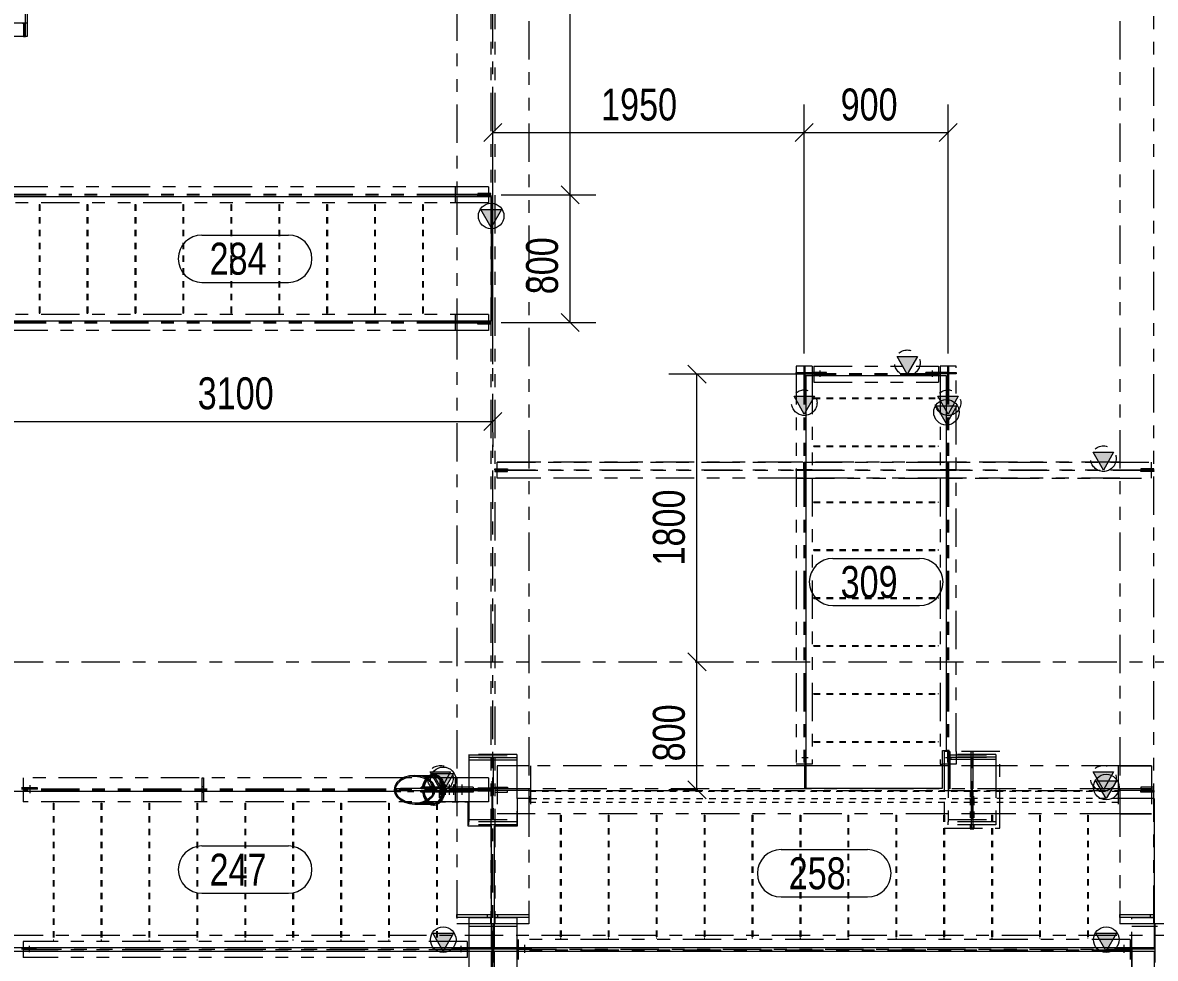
# Model space of a CAD drawing. Header units: millimetres. Extents: x 6786 to 7380, y -302 to 118.
# Drawn here: x 7054.7 to 7143.4, y -179.2 to -106 of the extents above; entities that cross this region are included whole.
import ezdxf

# ---------------------------------------------------------------- set-up
doc = ezdxf.new("R2010")
doc.units = ezdxf.units.MM
for name, pattern in [('XKITLINE00', [0]), ('XKITLINE02', [4, 2, -2]), ('XKITLINE03', [6, 3, -1, 1, -1]), ('XKITLINE04', [3, 0.5, -0.5, 0.5, -0.5, 0.5, -0.5]), ('XKITLINE05', [8, 3, -1, 1, -1, 1, -1])]:
    doc.linetypes.add(name, pattern=pattern)
for name, color, linetype, lineweight in [('Bolt', 7, 'Continuous', 0), ('Part', 2, 'Continuous', 0), ('PartMark', 3, 'Continuous', 0), ('S-GRID', 1, 'Continuous', 0), ('Z-DIMENSIONS', 1, 'Continuous', 0)]:
    doc.layers.add(name, color=color, linetype=linetype, lineweight=lineweight)
doc.styles.add('Arial', font='arial.ttf')

msp = doc.modelspace()

# ---------------------------------------------------------------- hatches: boundary and pattern name
at = {"layer": 'Part'}
for color, points in [(7, [(7090.584, -120.655), (7092.184, -120.655), (7091.384, -122.055)]), (6, [(7123.146, -132.13), (7124.746, -132.13), (7123.946, -133.53)]), (6, [(7115.084, -135.255), (7116.684, -135.255), (7115.884, -136.655)]), (6, [(7126.334, -135.255), (7127.934, -135.255), (7127.134, -136.655)]), (7, [(7126.209, -136.005), (7127.809, -136.005), (7127.009, -137.405)]), (6, [(7138.49, -139.63), (7140.09, -139.63), (7139.29, -141.03)]), (6, [(7086.615, -164.63), (7088.215, -164.63), (7087.415, -166.03)]), (7, [(7086.834, -164.755), (7088.434, -164.755), (7087.634, -166.155)]), (6, [(7138.49, -164.63), (7140.09, -164.63), (7139.29, -166.03)]), (7, [(7138.709, -165.324), (7140.309, -165.324), (7139.509, -166.724)]), (7, [(7086.834, -177.255), (7088.434, -177.255), (7087.634, -178.655)]), (7, [(7138.709, -177.255), (7140.309, -177.255), (7139.509, -178.655)])]:
    msp.add_hatch(color=color, dxfattribs=at).paths.add_polyline_path(points, flags=17)

# ---------------------------------------------------------------- linework, layer by layer
at = {"layer": 'Bolt', "color": 6, "linetype": 'XKITLINE02', "lineweight": 0}
for p, q in [((7117.134, -133.73), (7117.134, -133.23)), ((7117.134, -133.73), (7117.134, -133.23)), ((7125.884, -133.23), (7125.884, -133.73)), ((7125.884, -133.23), (7125.884, -133.73)), ((7116.184, -163.53), (7115.684, -163.53)), ((7116.184, -163.53), (7115.684, -163.53)), ((7127.434, -163.53), (7126.934, -163.53)), ((7127.434, -163.53), (7126.934, -163.53)), ((7055.321, -166.292), (7055.321, -165.667)), ((7055.321, -166.292), (7055.321, -165.667)), ((7055.321, -166.292), (7055.321, -165.667)), ((7055.259, -178.73), (7055.259, -178.23)), ((7055.259, -178.73), (7055.259, -178.23)), ((7089.009, -178.23), (7089.009, -178.73)), ((7089.009, -178.23), (7089.009, -178.73)), ((7094.009, -178.792), (7094.009, -178.167)), ((7094.009, -178.792), (7094.009, -178.167)), ((7140.884, -178.167), (7140.884, -178.792)), ((7140.884, -178.167), (7140.884, -178.792))]:
    msp.add_line(p, q, dxfattribs=at)
at = {"layer": 'Bolt', "color": 7, "linetype": 'XKITLINE02', "lineweight": 0}
for p, q in [((7086.792, -165.624), (7086.792, -166.436)), ((7087.45, -165.624), (7087.45, -166.436))]:
    msp.add_line(p, q, dxfattribs=at)
at = {"layer": 'Bolt', "color": 7, "linetype": 'XKITLINE00', "lineweight": 0}
for p, q in [((7087.773, -165.624), (7087.773, -166.436)), ((7088.107, -165.624), (7088.107, -166.436)), ((7088.43, -165.624), (7088.43, -166.436)), ((7089.087, -165.624), (7089.087, -166.436))]:
    msp.add_line(p, q, dxfattribs=at)
at = {"layer": 'Part', "color": 6, "linetype": 'XKITLINE05', "lineweight": 0}
for p, q in [((7091.352, 24.47), (7091.352, -176.53)), ((7091.665, 24.47), (7091.665, -176.53)), ((7143.227, -176.53), (7143.227, 24.47)), ((7094.321, 14.095), (7094.321, -166.724)), ((7140.571, 14.095), (7140.571, -166.724)), ((7088.696, -32.442), (7088.696, -119.617)), ((7054.946, -107.124), (7054.946, -104.936)), ((7055.071, -104.936), (7055.071, -107.124)), ((7055.071, -106.074), (7002.946, -106.074)), ((7050.709, -106.074), (7054.809, -106.074)), ((7054.802, -106.074), (7054.802, -107.124)), ((7054.952, -106.074), (7054.802, -106.074)), ((7054.952, -106.324), (7054.802, -106.324)), ((7054.809, -106.074), (7054.809, -107.124)), ((7054.952, -107.124), (7054.952, -106.074)), ((7055.071, -107.124), (7052.634, -107.124)), ((7054.802, -107.124), (7054.952, -107.124)), ((7054.809, -107.124), (7054.946, -107.124)), ((7088.565, -119.458), (7051.384, -119.458)), ((7088.565, -119.527), (7051.384, -119.527)), ((7088.696, -118.867), (7052.634, -118.867)), ((7088.565, -118.867), (7088.565, -119.617)), ((7088.696, -119.458), (7088.565, -119.458)), ((7088.696, -119.527), (7088.565, -119.527)), ((7088.565, -119.617), (7088.565, -120.117)), ((7091.165, -118.867), (7088.696, -118.867)), ((7091.165, -119.458), (7088.696, -119.458)), ((7091.165, -119.527), (7088.696, -119.527)), ((7088.696, -119.617), (7088.696, -129.367)), ((7091.352, -119.383), (7090.352, -119.383)), ((7090.352, -119.383), (7090.352, -119.458)), ((7090.352, -119.458), (7091.352, -119.458)), ((7090.352, -119.602), (7090.352, -119.527)), ((7090.352, -119.527), (7091.352, -119.527)), ((7091.352, -119.602), (7090.352, -119.602)), ((7091.165, -118.867), (7091.165, -120.117)), ((7091.352, -119.458), (7091.352, -119.383)), ((7091.352, -119.527), (7091.352, -119.602)), ((7091.165, -120.117), (7052.884, -120.117)), ((7091.165, -128.867), (7052.884, -128.867)), ((7088.565, -128.867), (7088.565, -129.367)), ((7088.565, -129.367), (7088.565, -130.117)), ((7088.696, -129.367), (7088.696, -165.092)), ((7091.352, -129.383), (7090.352, -129.383)), ((7090.352, -129.383), (7090.352, -129.458)), ((7091.165, -128.867), (7091.165, -130.117)), ((7091.352, -129.458), (7091.352, -129.383)), ((7088.565, -129.458), (7051.384, -129.458)), ((7088.565, -129.527), (7051.384, -129.527)), ((7088.696, -130.117), (7052.634, -130.117)), ((7088.696, -129.458), (7088.565, -129.458)), ((7088.696, -129.527), (7088.565, -129.527)), ((7091.165, -129.458), (7088.696, -129.458)), ((7091.165, -129.527), (7088.696, -129.527)), ((7091.165, -130.117), (7088.696, -130.117)), ((7090.352, -129.458), (7091.352, -129.458)), ((7090.352, -129.602), (7090.352, -129.527)), ((7090.352, -129.527), (7091.352, -129.527)), ((7091.352, -129.602), (7090.352, -129.602)), ((7091.352, -129.527), (7091.352, -129.602)), ((7116.509, -132.905), (7115.259, -132.905)), ((7115.259, -132.905), (7115.259, -164.03)), ((7115.849, -132.905), (7115.849, -164.03)), ((7115.918, -132.905), (7115.918, -164.03)), ((7116.509, -132.905), (7116.509, -133.655)), ((7116.634, -132.905), (7116.634, -133.655)), ((7116.634, -132.905), (7126.384, -132.905)), ((7123.946, -133.53), (7123.146, -132.13)), ((7123.146, -132.13), (7124.746, -132.13)), ((7124.746, -132.13), (7123.946, -133.53)), ((7126.384, -132.905), (7126.384, -133.655)), ((7127.759, -132.905), (7126.509, -132.905)), ((7126.509, -132.905), (7126.509, -133.655)), ((7127.099, -132.905), (7127.099, -164.03)), ((7127.168, -132.905), (7127.168, -164.03)), ((7127.759, -163.03), (7127.759, -132.905)), ((7115.259, -133.395), (7115.849, -133.395)), ((7115.259, -133.495), (7115.259, -133.395)), ((7115.849, -133.495), (7115.259, -133.495)), ((7115.662, -133.395), (7115.662, -133.495)), ((7115.849, -133.395), (7115.849, -133.495)), ((7115.918, -133.395), (7115.918, -133.495)), ((7115.918, -133.395), (7116.509, -133.395)), ((7116.552, -133.495), (7115.918, -133.495)), ((7116.106, -133.395), (7116.106, -133.495)), ((7116.512, -133.395), (7116.509, -133.395)), ((7116.509, -133.395), (7116.509, -133.495)), ((7116.509, -133.495), (7116.509, -133.395)), ((7116.509, -133.395), (7116.509, -133.495)), ((7116.509, -133.495), (7116.509, -133.395)), ((7116.571, -133.495), (7116.509, -133.495)), ((7116.509, -133.655), (7116.509, -164.03)), ((7116.634, -133.395), (7116.512, -133.395)), ((7116.571, -133.495), (7116.571, -133.395)), ((7116.571, -133.495), (7116.571, -133.395)), ((7116.634, -133.495), (7116.571, -133.495)), ((7117.634, -133.395), (7116.634, -133.395)), ((7126.384, -133.495), (7116.634, -133.495)), ((7117.634, -133.495), (7116.634, -133.495)), ((7126.384, -133.564), (7116.634, -133.564)), ((7116.634, -133.655), (7116.634, -134.155)), ((7117.634, -133.495), (7117.634, -133.395)), ((7117.634, -133.495), (7117.634, -133.395)), ((7126.384, -133.395), (7125.384, -133.395)), ((7125.384, -133.395), (7125.384, -133.495)), ((7125.384, -133.495), (7125.384, -133.395)), ((7126.384, -133.495), (7125.384, -133.495)), ((7126.509, -133.395), (7126.384, -133.395)), ((7126.466, -133.495), (7126.384, -133.495)), ((7126.384, -133.655), (7126.384, -134.155)), ((7126.446, -133.395), (7126.446, -133.495)), ((7126.446, -133.495), (7126.446, -133.395)), ((7126.466, -133.495), (7126.497, -133.495)), ((7126.506, -133.495), (7126.497, -133.495)), ((7126.497, -133.495), (7126.506, -133.495)), ((7126.509, -133.495), (7126.506, -133.495)), ((7127.099, -133.395), (7126.509, -133.395)), ((7126.509, -133.495), (7126.509, -133.395)), ((7126.509, -133.395), (7126.509, -133.495)), ((7126.509, -133.395), (7126.509, -133.495)), ((7126.509, -133.495), (7126.509, -133.395)), ((7127.099, -133.495), (7126.509, -133.495)), ((7126.509, -133.655), (7126.509, -164.03)), ((7126.912, -133.395), (7126.912, -133.495)), ((7127.099, -133.395), (7127.099, -133.495)), ((7127.168, -133.495), (7127.168, -133.395)), ((7127.168, -133.395), (7127.759, -133.395)), ((7127.759, -133.495), (7127.168, -133.495)), ((7127.356, -133.395), (7127.356, -133.495)), ((7127.759, -133.395), (7127.759, -133.495)), ((7116.634, -134.155), (7126.384, -134.155)), ((7115.884, -136.655), (7115.084, -135.255)), ((7115.084, -135.255), (7116.684, -135.255)), ((7116.684, -135.255), (7115.884, -136.655)), ((7127.134, -136.655), (7126.334, -135.255)), ((7126.334, -135.255), (7127.934, -135.255)), ((7127.934, -135.255), (7127.134, -136.655)), ((7139.29, -141.03), (7138.49, -139.63)), ((7138.49, -139.63), (7140.09, -139.63)), ((7140.09, -139.63), (7139.29, -141.03)), ((7091.852, -141.655), (7091.852, -140.405)), ((7091.852, -140.405), (7143.04, -140.405)), ((7094.321, -140.405), (7091.852, -140.405)), ((7115.259, -140.405), (7094.321, -140.405)), ((7127.759, -140.405), (7115.259, -140.405)), ((7115.846, -140.995), (7115.846, -140.405)), ((7115.846, -140.405), (7115.921, -140.405)), ((7115.921, -140.808), (7115.846, -140.808)), ((7115.921, -140.405), (7115.921, -140.995)), ((7127.096, -140.995), (7127.096, -140.405)), ((7127.096, -140.405), (7127.171, -140.405)), ((7127.171, -140.808), (7127.096, -140.808)), ((7127.171, -140.405), (7127.171, -140.995)), ((7140.571, -140.405), (7127.759, -140.405)), ((7143.04, -141.655), (7143.04, -140.405)), ((7091.665, -140.995), (7091.665, -140.92)), ((7091.665, -140.92), (7092.665, -140.92)), ((7092.665, -140.995), (7091.665, -140.995)), ((7091.665, -141.064), (7091.665, -141.139)), ((7092.665, -141.064), (7091.665, -141.064)), ((7091.665, -141.139), (7092.665, -141.139)), ((7091.852, -140.995), (7143.04, -140.995)), ((7143.04, -141.064), (7091.852, -141.064)), ((7094.321, -141.655), (7091.852, -141.655)), ((7092.665, -140.92), (7092.665, -140.995)), ((7092.665, -141.139), (7092.665, -141.064)), ((7115.259, -141.655), (7094.321, -141.655)), ((7115.259, -141.067), (7115.259, -140.992)), ((7115.259, -140.992), (7115.849, -140.992)), ((7115.849, -141.067), (7115.259, -141.067)), ((7115.259, -141.655), (7143.04, -141.655)), ((7127.759, -141.655), (7115.259, -141.655)), ((7115.662, -140.992), (7115.662, -141.067)), ((7115.921, -140.995), (7115.846, -140.995)), ((7115.846, -141.064), (7115.846, -141.655)), ((7115.846, -141.064), (7115.921, -141.064)), ((7115.921, -141.252), (7115.846, -141.252)), ((7115.921, -141.655), (7115.846, -141.655)), ((7115.849, -140.992), (7115.849, -141.067)), ((7115.918, -141.067), (7115.918, -140.992)), ((7115.918, -140.992), (7116.509, -140.992)), ((7116.509, -141.067), (7115.918, -141.067)), ((7115.921, -141.064), (7115.921, -141.655)), ((7116.106, -140.992), (7116.106, -141.067)), ((7116.509, -140.992), (7116.509, -141.067)), ((7126.509, -141.067), (7126.509, -140.992)), ((7126.509, -140.992), (7127.099, -140.992)), ((7127.099, -141.067), (7126.509, -141.067)), ((7126.912, -140.992), (7126.912, -141.067)), ((7127.171, -140.995), (7127.096, -140.995)), ((7127.096, -141.064), (7127.096, -141.655)), ((7127.096, -141.064), (7127.171, -141.064)), ((7127.171, -141.252), (7127.096, -141.252)), ((7127.171, -141.655), (7127.096, -141.655)), ((7127.099, -140.992), (7127.099, -141.067)), ((7127.168, -141.067), (7127.168, -140.992)), ((7127.168, -140.992), (7127.759, -140.992)), ((7127.759, -141.067), (7127.168, -141.067)), ((7127.171, -141.064), (7127.171, -141.655)), ((7127.356, -140.992), (7127.356, -141.067)), ((7127.759, -140.992), (7127.759, -141.067)), ((7140.571, -141.655), (7127.759, -141.655)), ((7143.227, -140.92), (7142.227, -140.92)), ((7142.227, -140.92), (7142.227, -140.995)), ((7142.227, -140.995), (7143.227, -140.995)), ((7142.227, -141.139), (7142.227, -141.064)), ((7142.227, -141.064), (7143.227, -141.064)), ((7143.227, -141.139), (7142.227, -141.139)), ((7143.227, -140.995), (7143.227, -140.92)), ((7143.227, -141.064), (7143.227, -141.139)), ((7116.018, -163.03), (7115.918, -163.03)), ((7115.918, -163.03), (7115.918, -164.03)), ((7115.918, -163.03), (7116.018, -163.03)), ((7116.018, -163.03), (7116.018, -165.961)), ((7126.821, -163.03), (7126.821, -169.03)), ((7131.196, -163.03), (7126.821, -163.03)), ((7127.168, -163.03), (7127.168, -165.961)), ((7127.268, -163.03), (7127.168, -163.03)), ((7127.168, -163.03), (7127.268, -163.03)), ((7127.268, -163.03), (7127.268, -165.961)), ((7127.759, -163.03), (7127.759, -164.03)), ((7128.934, -165.961), (7128.934, -163.03)), ((7128.934, -163.03), (7129.084, -163.03)), ((7129.084, -163.03), (7129.084, -165.961)), ((7131.196, -169.03), (7131.196, -163.03)), ((7089.634, -163.28), (7089.634, -163.294)), ((7093.384, -163.28), (7089.634, -163.28)), ((7089.634, -163.294), (7093.384, -163.294)), ((7089.634, -163.294), (7089.634, -163.705)), ((7089.634, -163.294), (7089.634, -163.705)), ((7089.634, -163.469), (7093.384, -163.469)), ((7093.384, -163.53), (7089.634, -163.53)), ((7091.471, -163.705), (7089.634, -163.705)), ((7089.634, -163.705), (7089.634, -165.83)), ((7091.471, -168.355), (7091.471, -163.469)), ((7091.471, -163.469), (7091.546, -163.469)), ((7091.546, -163.705), (7091.471, -163.705)), ((7091.471, -163.705), (7091.546, -163.705)), ((7091.546, -163.469), (7091.546, -168.355)), ((7093.384, -163.705), (7091.546, -163.705)), ((7093.384, -163.28), (7093.384, -163.294)), ((7093.384, -163.294), (7093.384, -163.469)), ((7093.384, -163.294), (7093.384, -163.705)), ((7093.384, -163.469), (7093.384, -163.705)), ((7093.384, -163.705), (7093.384, -168.355)), ((7127.134, -163.28), (7127.134, -163.304)), ((7130.884, -163.28), (7127.134, -163.28)), ((7127.134, -163.304), (7130.884, -163.304)), ((7127.134, -163.304), (7127.134, -163.655)), ((7127.134, -163.304), (7127.134, -163.655)), ((7127.134, -163.479), (7130.884, -163.479)), ((7130.884, -163.481), (7127.134, -163.481)), ((7128.971, -163.655), (7127.134, -163.655)), ((7127.134, -163.655), (7127.134, -168.355)), ((7128.971, -168.355), (7128.971, -163.479)), ((7128.971, -163.479), (7129.046, -163.479)), ((7129.046, -163.655), (7128.971, -163.655)), ((7128.971, -163.656), (7129.046, -163.656)), ((7129.046, -168.355), (7129.046, -163.479)), ((7130.884, -163.655), (7129.046, -163.655)), ((7130.884, -163.28), (7130.884, -163.304)), ((7130.884, -163.304), (7130.884, -163.479)), ((7130.884, -163.304), (7130.884, -163.655)), ((7130.884, -163.479), (7130.884, -163.655)), ((7130.884, -163.655), (7130.884, -168.355)), ((7087.415, -166.03), (7086.615, -164.63)), ((7086.615, -164.63), (7088.215, -164.63)), ((7086.861, -164.83), (7086.674, -164.86)), ((7086.728, -164.86), (7086.915, -164.83)), ((7086.861, -164.83), (7086.915, -164.83)), ((7087.049, -164.86), (7086.861, -164.83)), ((7086.915, -164.83), (7087.102, -164.86)), ((7088.215, -164.63), (7087.415, -166.03)), ((7091.852, -164.155), (7091.852, -167.905)), ((7094.321, -164.155), (7091.852, -164.155)), ((7116.009, -164.155), (7094.321, -164.155)), ((7094.452, -164.155), (7094.452, -167.905)), ((7116.009, -164.03), (7115.259, -164.03)), ((7116.509, -164.03), (7115.918, -164.03)), ((7115.918, -164.03), (7115.918, -164.152)), ((7115.918, -164.092), (7116.009, -164.092)), ((7116.018, -164.092), (7115.918, -164.092)), ((7115.918, -164.152), (7115.918, -164.155)), ((7115.918, -164.155), (7115.918, -164.152)), ((7115.918, -164.155), (7116.018, -164.155)), ((7116.018, -164.155), (7115.918, -164.155)), ((7116.018, -164.155), (7115.918, -164.155)), ((7115.918, -165.961), (7115.918, -164.155)), ((7126.696, -164.155), (7116.009, -164.155)), ((7126.509, -164.03), (7126.696, -164.03)), ((7126.821, -164.03), (7126.696, -164.03)), ((7126.821, -164.155), (7126.696, -164.155)), ((7127.759, -164.03), (7126.821, -164.03)), ((7131.196, -164.155), (7126.821, -164.155)), ((7127.168, -164.092), (7127.268, -164.092)), ((7127.168, -164.092), (7127.268, -164.092)), ((7127.268, -164.155), (7127.168, -164.155)), ((7127.168, -164.155), (7127.268, -164.155)), ((7127.268, -164.155), (7127.168, -164.155)), ((7129.084, -164.155), (7128.934, -164.155)), ((7140.571, -164.155), (7131.196, -164.155)), ((7139.29, -166.03), (7138.49, -164.63)), ((7138.49, -164.63), (7140.09, -164.63)), ((7140.09, -164.63), (7139.29, -166.03)), ((7140.44, -164.155), (7140.44, -167.905)), ((7143.04, -164.155), (7140.44, -164.155)), ((7140.571, -164.155), (7143.04, -164.155)), ((7143.04, -164.155), (7143.04, -167.905)), ((7054.759, -165.092), (7054.759, -166.155)), ((7084.536, -165.092), (7054.759, -165.092)), ((7068.771, -165.989), (7068.771, -165.092)), ((7068.771, -165.092), (7068.871, -165.092)), ((7068.871, -165.092), (7068.871, -165.989)), ((7084.017, -165.467), (7083.857, -165.739)), ((7083.96, -165.758), (7084.11, -165.505)), ((7084.272, -165.234), (7084.017, -165.467)), ((7084.11, -165.505), (7084.348, -165.287)), ((7084.604, -165.056), (7084.272, -165.234)), ((7084.348, -165.287), (7084.658, -165.121)), ((7091.165, -165.092), (7084.536, -165.092)), ((7084.991, -164.943), (7084.604, -165.056)), ((7084.658, -165.121), (7085.019, -165.016)), ((7085.407, -164.905), (7084.991, -164.943)), ((7085.019, -165.016), (7085.407, -164.98)), ((7085.407, -164.905), (7086.861, -164.905)), ((7085.822, -164.943), (7085.407, -164.905)), ((7085.407, -164.98), (7085.794, -165.016)), ((7086.861, -164.98), (7085.407, -164.98)), ((7085.794, -165.016), (7086.155, -165.121)), ((7086.209, -165.056), (7085.822, -164.943)), ((7086.042, -165.758), (7086.103, -165.509)), ((7086.095, -165.763), (7086.157, -165.509)), ((7086.099, -165.739), (7086.178, -165.467)), ((7086.204, -165.282), (7086.103, -165.509)), ((7086.224, -165.505), (7086.15, -165.758)), ((7086.155, -165.121), (7086.466, -165.287)), ((7086.157, -165.509), (7086.257, -165.282)), ((7086.178, -165.467), (7086.304, -165.234)), ((7086.337, -165.092), (7086.204, -165.282)), ((7086.541, -165.234), (7086.209, -165.056)), ((7086.341, -165.287), (7086.224, -165.505)), ((7086.257, -165.282), (7086.39, -165.092)), ((7086.304, -165.234), (7086.467, -165.056)), ((7086.496, -164.949), (7086.337, -165.092)), ((7086.382, -165.242), (7086.341, -165.287)), ((7086.493, -165.121), (7086.382, -165.242)), ((7086.39, -165.092), (7086.55, -164.949)), ((7086.466, -165.287), (7086.704, -165.505)), ((7086.467, -165.056), (7086.657, -164.943)), ((7086.671, -165.016), (7086.493, -165.121)), ((7086.496, -164.949), (7086.507, -164.943)), ((7086.584, -164.905), (7086.507, -164.943)), ((7086.796, -165.467), (7086.541, -165.234)), ((7086.55, -164.949), (7086.728, -164.86)), ((7086.674, -164.86), (7086.584, -164.905)), ((7086.657, -164.943), (7086.861, -164.905)), ((7086.861, -164.98), (7086.671, -165.016)), ((7086.704, -165.505), (7086.853, -165.758)), ((7086.957, -165.739), (7086.796, -165.467)), ((7086.861, -164.905), (7087.066, -164.943)), ((7087.052, -165.016), (7086.861, -164.98)), ((7087.226, -164.949), (7087.049, -164.86)), ((7087.229, -165.121), (7087.052, -165.016)), ((7087.066, -164.943), (7087.256, -165.056)), ((7087.102, -164.86), (7087.28, -164.949)), ((7087.386, -165.092), (7087.226, -164.949)), ((7087.382, -165.287), (7087.229, -165.121)), ((7087.256, -165.056), (7087.419, -165.234)), ((7087.28, -164.949), (7087.439, -165.092)), ((7087.499, -165.505), (7087.382, -165.287)), ((7087.384, -166.967), (7087.384, -165.092)), ((7087.384, -165.092), (7087.386, -165.092)), ((7087.44, -165.092), (7087.384, -165.092)), ((7087.519, -165.282), (7087.386, -165.092)), ((7087.419, -165.234), (7087.544, -165.467)), ((7087.439, -165.092), (7087.573, -165.282)), ((7089.634, -165.092), (7087.44, -165.092)), ((7087.572, -165.758), (7087.499, -165.505)), ((7087.619, -165.509), (7087.519, -165.282)), ((7087.544, -165.467), (7087.623, -165.739)), ((7087.573, -165.282), (7087.673, -165.509)), ((7087.682, -165.763), (7087.619, -165.509)), ((7087.673, -165.509), (7087.735, -165.763)), ((7088.565, -165.092), (7088.565, -166.967)), ((7088.696, -165.092), (7088.696, -176.53)), ((7089.634, -165.092), (7089.634, -165.83)), ((7091.165, -165.092), (7091.165, -166.967)), ((7129.084, -165.711), (7128.934, -165.711)), ((7054.759, -165.989), (7054.634, -165.989)), ((7054.759, -165.889), (7054.637, -165.889)), ((7055.884, -165.889), (7054.759, -165.889)), ((7091.165, -165.989), (7054.759, -165.989)), ((7055.884, -165.989), (7054.759, -165.989)), ((7091.165, -166.07), (7054.759, -166.07)), ((7054.759, -166.155), (7054.759, -166.967)), ((7055.884, -165.989), (7055.884, -165.889)), ((7055.884, -165.989), (7055.884, -165.889)), ((7068.871, -165.802), (7068.771, -165.802)), ((7068.871, -165.989), (7068.771, -165.989)), ((7068.771, -166.967), (7068.771, -166.07)), ((7068.771, -166.07), (7068.871, -166.07)), ((7068.871, -166.258), (7068.771, -166.258)), ((7068.871, -166.07), (7068.871, -166.967)), ((7083.857, -165.739), (7083.802, -166.03)), ((7083.802, -166.03), (7083.857, -166.321)), ((7083.857, -166.321), (7084.017, -166.592)), ((7083.909, -166.03), (7083.96, -165.758)), ((7083.96, -166.302), (7083.909, -166.03)), ((7084.11, -166.555), (7083.96, -166.302)), ((7083.983, -165.955), (7083.983, -166.105)), ((7084.332, -165.955), (7083.983, -165.955)), ((7084.332, -166.105), (7083.983, -166.105)), ((7084.017, -166.592), (7084.272, -166.825)), ((7084.348, -166.772), (7084.11, -166.555)), ((7084.272, -166.03), (7084.28, -165.942)), ((7084.28, -166.117), (7084.272, -166.03)), ((7084.333, -165.942), (7084.28, -165.942)), ((7084.333, -166.117), (7084.28, -166.117)), ((7084.333, -165.942), (7084.325, -166.03)), ((7084.325, -166.03), (7084.333, -166.117)), ((7088.991, -165.955), (7084.332, -165.955)), ((7087.635, -166.105), (7084.332, -166.105)), ((7086.133, -165.942), (7084.333, -165.942)), ((7086.133, -166.117), (7084.333, -166.117)), ((7084.762, -166.105), (7084.762, -165.955)), ((7087.74, -165.83), (7085.908, -165.83)), ((7085.908, -165.942), (7085.908, -165.83)), ((7085.908, -165.955), (7085.908, -165.942)), ((7088.099, -165.955), (7085.908, -165.955)), ((7085.908, -166.105), (7085.908, -166.117)), ((7088.099, -166.105), (7085.908, -166.105)), ((7085.908, -166.117), (7085.908, -166.23)), ((7087.74, -166.23), (7085.908, -166.23)), ((7086.027, -165.942), (7086.041, -165.763)), ((7086.133, -165.942), (7086.027, -165.942)), ((7086.027, -166.117), (7086.041, -166.297)), ((7086.133, -166.117), (7086.027, -166.117)), ((7086.041, -165.763), (7086.042, -165.758)), ((7086.041, -166.297), (7086.103, -166.55)), ((7086.08, -165.942), (7086.095, -165.763)), ((7086.095, -166.297), (7086.08, -166.117)), ((7086.081, -165.942), (7086.099, -165.739)), ((7086.099, -166.321), (7086.081, -166.117)), ((7086.157, -166.55), (7086.095, -166.297)), ((7086.178, -166.592), (7086.099, -166.321)), ((7086.103, -166.55), (7086.204, -166.778)), ((7086.15, -165.758), (7086.133, -165.942)), ((7086.888, -165.942), (7086.133, -165.942)), ((7086.133, -166.117), (7086.15, -166.302)), ((7086.888, -166.117), (7086.133, -166.117)), ((7086.15, -166.302), (7086.224, -166.555)), ((7086.257, -166.778), (7086.157, -166.55)), ((7086.304, -166.825), (7086.178, -166.592)), ((7086.224, -166.555), (7086.341, -166.772)), ((7086.704, -166.555), (7086.466, -166.772)), ((7086.541, -166.825), (7086.796, -166.592)), ((7086.853, -166.302), (7086.704, -166.555)), ((7089.08, -165.955), (7086.714, -165.955)), ((7086.714, -166.105), (7086.714, -165.955)), ((7086.714, -166.105), (7089.08, -166.105)), ((7086.796, -166.592), (7086.957, -166.321)), ((7086.8, -166.105), (7086.8, -165.955)), ((7086.853, -165.758), (7086.888, -165.942)), ((7086.888, -166.117), (7086.853, -166.302)), ((7087.642, -165.942), (7086.888, -165.942)), ((7087.642, -165.942), (7086.888, -165.942)), ((7087.642, -166.117), (7086.888, -166.117)), ((7087.642, -166.117), (7086.888, -166.117)), ((7086.995, -165.942), (7086.957, -165.739)), ((7086.957, -166.321), (7086.995, -166.117)), ((7087.382, -166.772), (7087.499, -166.555)), ((7087.384, -166.105), (7087.384, -165.955)), ((7087.544, -166.592), (7087.419, -166.825)), ((7087.499, -166.555), (7087.572, -166.302)), ((7087.519, -166.778), (7087.619, -166.55)), ((7087.623, -166.321), (7087.544, -166.592)), ((7087.589, -165.942), (7087.572, -165.758)), ((7087.572, -166.302), (7087.589, -166.117)), ((7087.673, -166.55), (7087.573, -166.778)), ((7087.619, -166.55), (7087.682, -166.297)), ((7087.623, -165.739), (7087.642, -165.942)), ((7087.642, -166.117), (7087.623, -166.321)), ((7087.635, -165.955), (7087.635, -166.105)), ((7088.991, -166.105), (7087.635, -166.105)), ((7087.749, -165.942), (7087.642, -165.942)), ((7087.749, -166.117), (7087.642, -166.117)), ((7087.735, -166.297), (7087.673, -166.55)), ((7087.696, -165.942), (7087.682, -165.763)), ((7087.682, -166.297), (7087.696, -166.117)), ((7087.735, -165.763), (7087.749, -165.942)), ((7087.749, -166.117), (7087.735, -166.297)), ((7089.971, -165.83), (7087.74, -165.83)), ((7089.971, -166.23), (7087.74, -166.23)), ((7087.78, -165.955), (7087.78, -165.83)), ((7087.78, -166.23), (7087.78, -166.105)), ((7088.099, -165.955), (7088.099, -165.83)), ((7089.08, -165.955), (7088.099, -165.955)), ((7089.08, -166.105), (7088.099, -166.105)), ((7088.099, -166.23), (7088.099, -166.105)), ((7088.991, -166.105), (7088.991, -165.955)), ((7089.971, -165.955), (7089.08, -165.955)), ((7091.471, -165.955), (7089.08, -165.955)), ((7089.971, -166.105), (7089.08, -166.105)), ((7091.471, -166.105), (7089.08, -166.105)), ((7089.255, -166.105), (7089.255, -165.955)), ((7089.634, -165.83), (7089.634, -166.23)), ((7089.634, -165.83), (7089.634, -166.23)), ((7089.634, -166.23), (7089.634, -168.355)), ((7089.634, -166.23), (7089.634, -166.967)), ((7089.971, -165.83), (7089.971, -165.955)), ((7089.971, -166.105), (7089.971, -166.23)), ((7091.352, -165.914), (7090.352, -165.914)), ((7090.352, -165.914), (7090.352, -165.989)), ((7090.352, -165.989), (7091.352, -165.989)), ((7090.352, -166.145), (7090.352, -166.07)), ((7090.352, -166.07), (7091.352, -166.07)), ((7091.352, -166.145), (7090.352, -166.145)), ((7091.221, -166.105), (7091.221, -165.955)), ((7091.352, -165.989), (7091.352, -165.914)), ((7091.352, -166.07), (7091.352, -166.145)), ((7091.471, -165.955), (7091.471, -166.105)), ((7091.665, -165.961), (7091.665, -165.836)), ((7091.665, -165.836), (7092.665, -165.836)), ((7092.665, -165.961), (7091.665, -165.961)), ((7091.665, -166.099), (7091.665, -166.224)), ((7092.665, -166.099), (7091.665, -166.099)), ((7091.665, -166.224), (7092.665, -166.224)), ((7094.321, -165.961), (7091.852, -165.961)), ((7094.321, -166.099), (7091.852, -166.099)), ((7092.665, -165.836), (7092.665, -165.961)), ((7092.665, -166.224), (7092.665, -166.099)), ((7094.452, -165.961), (7094.321, -165.961)), ((7094.321, -166.099), (7094.452, -166.099)), ((7140.44, -165.961), (7094.452, -165.961)), ((7094.452, -166.099), (7140.44, -166.099)), ((7115.918, -165.774), (7116.018, -165.774)), ((7115.918, -165.774), (7116.018, -165.774)), ((7116.018, -165.961), (7115.918, -165.961)), ((7127.168, -165.774), (7127.268, -165.774)), ((7127.268, -165.774), (7127.168, -165.774)), ((7127.268, -165.961), (7127.168, -165.961)), ((7128.934, -165.961), (7129.084, -165.961)), ((7128.934, -166.099), (7128.934, -169.03)), ((7128.934, -166.099), (7129.084, -166.099)), ((7129.084, -166.349), (7128.934, -166.349)), ((7129.084, -166.099), (7129.084, -169.03)), ((7140.571, -165.961), (7140.44, -165.961)), ((7140.571, -166.099), (7140.44, -166.099)), ((7143.04, -165.961), (7140.571, -165.961)), ((7143.04, -166.099), (7140.571, -166.099)), ((7143.227, -165.836), (7142.227, -165.836)), ((7142.227, -165.836), (7142.227, -165.961)), ((7142.227, -165.961), (7143.227, -165.961)), ((7142.227, -166.224), (7142.227, -166.099)), ((7142.227, -166.099), (7143.227, -166.099)), ((7143.227, -166.224), (7142.227, -166.224)), ((7143.227, -165.961), (7143.227, -165.836)), ((7143.227, -166.099), (7143.227, -166.224)), ((7091.165, -166.967), (7054.759, -166.967)), ((7068.871, -166.967), (7068.771, -166.967)), ((7084.272, -166.825), (7084.604, -167.004)), ((7084.658, -166.939), (7084.348, -166.772)), ((7084.604, -167.004), (7084.991, -167.116)), ((7085.019, -167.044), (7084.658, -166.939)), ((7084.991, -167.116), (7085.407, -167.155)), ((7085.407, -167.08), (7085.019, -167.044)), ((7085.794, -167.044), (7085.407, -167.08)), ((7086.861, -167.08), (7085.407, -167.08)), ((7085.407, -167.155), (7085.822, -167.116)), ((7085.407, -167.155), (7086.861, -167.155)), ((7086.155, -166.939), (7085.794, -167.044)), ((7085.822, -167.116), (7086.209, -167.004)), ((7086.466, -166.772), (7086.155, -166.939)), ((7086.204, -166.778), (7086.337, -166.968)), ((7086.209, -167.004), (7086.541, -166.825)), ((7086.39, -166.968), (7086.257, -166.778)), ((7086.467, -167.004), (7086.304, -166.825)), ((7086.337, -166.968), (7086.496, -167.111)), ((7086.382, -166.817), (7086.341, -166.772)), ((7086.493, -166.939), (7086.382, -166.817)), ((7086.55, -167.111), (7086.39, -166.968)), ((7086.657, -167.116), (7086.467, -167.004)), ((7086.493, -166.939), (7086.671, -167.044)), ((7086.496, -167.111), (7086.507, -167.116)), ((7086.584, -167.155), (7086.507, -167.116)), ((7086.728, -167.2), (7086.55, -167.111)), ((7086.674, -167.2), (7086.584, -167.155)), ((7086.861, -167.155), (7086.657, -167.116)), ((7086.671, -167.044), (7086.861, -167.08)), ((7086.674, -167.2), (7086.861, -167.23)), ((7086.915, -167.23), (7086.728, -167.2)), ((7086.861, -167.08), (7087.052, -167.044)), ((7087.066, -167.116), (7086.861, -167.155)), ((7086.861, -167.23), (7087.049, -167.2)), ((7086.861, -167.23), (7086.915, -167.23)), ((7087.102, -167.2), (7086.915, -167.23)), ((7087.049, -167.2), (7087.226, -167.111)), ((7087.052, -167.044), (7087.229, -166.939)), ((7087.256, -167.004), (7087.066, -167.116)), ((7087.28, -167.111), (7087.102, -167.2)), ((7087.226, -167.111), (7087.386, -166.968)), ((7087.229, -166.939), (7087.382, -166.772)), ((7087.419, -166.825), (7087.256, -167.004)), ((7087.439, -166.968), (7087.28, -167.111)), ((7087.44, -166.967), (7087.384, -166.967)), ((7087.386, -166.968), (7087.519, -166.778)), ((7087.573, -166.778), (7087.439, -166.968)), ((7089.634, -166.967), (7087.44, -166.967)), ((7094.321, -166.724), (7094.321, -176.53)), ((7140.571, -166.724), (7140.571, -176.53)), ((7089.634, -168.355), (7093.384, -168.355)), ((7089.634, -168.355), (7089.634, -168.53)), ((7089.634, -168.355), (7089.634, -168.53)), ((7091.546, -168.355), (7091.471, -168.355)), ((7094.452, -167.905), (7091.852, -167.905)), ((7093.384, -168.355), (7093.384, -168.53)), ((7093.384, -168.355), (7093.384, -168.53)), ((7126.821, -167.905), (7094.452, -167.905)), ((7131.196, -167.905), (7126.821, -167.905)), ((7127.134, -168.355), (7130.884, -168.355)), ((7127.134, -168.355), (7127.134, -168.53)), ((7127.134, -168.355), (7127.134, -168.53)), ((7129.084, -167.905), (7128.934, -167.905)), ((7128.971, -168.355), (7129.046, -168.355)), ((7128.971, -168.355), (7129.046, -168.355)), ((7130.884, -168.355), (7130.884, -168.53)), ((7130.884, -168.355), (7130.884, -168.53)), ((7140.44, -167.905), (7131.196, -167.905)), ((7143.04, -167.905), (7140.44, -167.905)), ((7140.571, -167.905), (7143.04, -167.905)), ((7093.384, -168.53), (7089.634, -168.53)), ((7089.634, -168.78), (7089.634, -168.53)), ((7093.384, -168.78), (7089.634, -168.78)), ((7093.384, -168.53), (7093.384, -168.78)), ((7126.821, -169.03), (7131.196, -169.03)), ((7130.884, -168.53), (7127.134, -168.53)), ((7127.134, -168.78), (7127.134, -168.53)), ((7130.884, -168.78), (7127.134, -168.78)), ((7129.084, -169.03), (7128.934, -169.03)), ((7130.884, -168.53), (7130.884, -168.78)), ((7088.696, -176.03), (7088.696, -175.78)), ((7088.696, -175.78), (7091.352, -175.78)), ((7091.352, -176.03), (7088.696, -176.03)), ((7089.634, -176.03), (7091.34, -176.03)), ((7089.634, -176.03), (7089.634, -178.405)), ((7091.102, -176.03), (7091.102, -175.78)), ((7091.34, -176.03), (7091.34, -176.53)), ((7091.352, -175.78), (7091.352, -176.03)), ((7091.665, -176.03), (7091.665, -175.78)), ((7091.665, -175.78), (7094.321, -175.78)), ((7094.321, -176.03), (7091.665, -176.03)), ((7091.677, -176.03), (7093.384, -176.03)), ((7091.677, -176.03), (7091.677, -176.53)), ((7091.915, -176.03), (7091.915, -175.78)), ((7093.384, -176.03), (7093.384, -178.405)), ((7094.321, -175.78), (7094.321, -176.03)), ((7140.571, -176.03), (7140.571, -175.78)), ((7140.571, -175.78), (7143.227, -175.78)), ((7143.227, -176.03), (7140.571, -176.03)), ((7141.509, -212.155), (7141.509, -176.03)), ((7141.509, -176.03), (7143.215, -176.03)), ((7142.977, -176.03), (7142.977, -175.78)), ((7143.215, -176.03), (7143.215, -176.53)), ((7143.227, -175.78), (7143.227, -176.03)), ((7091.384, -176.53), (7088.696, -176.53)), ((7093.384, -176.53), (7089.634, -176.53)), ((7091.384, -176.717), (7089.634, -176.717)), ((7091.634, -176.53), (7091.384, -176.53)), ((7091.634, -176.717), (7091.384, -176.717)), ((7091.44, -176.53), (7091.44, -215.53)), ((7091.577, -176.53), (7091.577, -215.53)), ((7094.321, -176.53), (7091.634, -176.53)), ((7093.384, -176.717), (7091.634, -176.717)), ((7143.259, -176.53), (7140.571, -176.53)), ((7145.259, -176.53), (7141.509, -176.53)), ((7143.259, -176.717), (7141.509, -176.717)), ((7143.509, -176.53), (7143.259, -176.53)), ((7143.509, -176.717), (7143.259, -176.717)), ((7143.315, -176.53), (7143.315, -214.155)), ((7054.759, -177.905), (7054.759, -178.495)), ((7089.509, -177.905), (7054.759, -177.905)), ((7089.509, -177.905), (7089.509, -178.495)), ((7093.509, -177.749), (7093.509, -178.492)), ((7141.384, -177.749), (7093.509, -177.749)), ((7141.384, -177.749), (7141.384, -178.492)), ((7055.759, -178.395), (7052.827, -178.395)), ((7054.759, -178.495), (7054.637, -178.495)), ((7054.759, -178.405), (7054.759, -178.655)), ((7054.759, -178.495), (7089.509, -178.495)), ((7055.759, -178.495), (7054.759, -178.495)), ((7089.509, -178.564), (7054.759, -178.564)), ((7054.759, -178.655), (7054.759, -179.155)), ((7055.759, -178.395), (7055.759, -178.495)), ((7055.759, -178.495), (7055.759, -178.395)), ((7088.509, -178.395), (7091.44, -178.395)), ((7088.509, -178.495), (7088.509, -178.395)), ((7088.509, -178.495), (7088.509, -178.395)), ((7089.509, -178.495), (7088.509, -178.495)), ((7089.509, -178.405), (7089.509, -178.655)), ((7089.591, -178.495), (7089.509, -178.495)), ((7089.509, -178.655), (7089.509, -179.155)), ((7089.571, -178.395), (7089.571, -178.405)), ((7089.571, -178.405), (7089.571, -178.495)), ((7089.622, -178.495), (7089.591, -178.495)), ((7089.634, -178.495), (7089.591, -178.495)), ((7089.631, -178.495), (7089.622, -178.495)), ((7089.634, -178.495), (7089.631, -178.495)), ((7089.634, -178.495), (7089.634, -178.395)), ((7089.634, -178.395), (7089.634, -178.495)), ((7089.634, -178.395), (7089.634, -178.495)), ((7089.634, -178.405), (7089.634, -178.655)), ((7091.44, -178.495), (7089.634, -178.495)), ((7089.634, -178.655), (7089.634, -190.905)), ((7091.252, -178.495), (7091.252, -178.395)), ((7091.252, -178.495), (7091.252, -178.395)), ((7091.44, -178.395), (7091.44, -178.495)), ((7091.577, -178.392), (7091.577, -178.492)), ((7094.509, -178.392), (7091.577, -178.392)), ((7093.427, -178.492), (7091.577, -178.492)), ((7091.765, -178.492), (7091.765, -178.392)), ((7091.765, -178.492), (7091.765, -178.392)), ((7093.384, -178.392), (7093.384, -178.492)), ((7093.384, -178.492), (7093.384, -178.392)), ((7093.384, -178.392), (7093.384, -178.492)), ((7093.384, -178.492), (7093.384, -178.392)), ((7093.384, -178.405), (7093.384, -178.655)), ((7093.446, -178.492), (7093.384, -178.492)), ((7093.384, -178.655), (7093.384, -190.905)), ((7093.446, -178.392), (7093.446, -178.405)), ((7093.446, -178.405), (7093.446, -178.492)), ((7093.509, -178.492), (7093.446, -178.492)), ((7093.509, -178.405), (7093.509, -178.655)), ((7093.509, -178.492), (7141.384, -178.492)), ((7094.509, -178.492), (7093.509, -178.492)), ((7141.384, -178.567), (7093.509, -178.567)), ((7093.509, -178.655), (7093.509, -179.311)), ((7094.509, -178.392), (7094.509, -178.492)), ((7094.509, -178.492), (7094.509, -178.392)), ((7140.384, -178.392), (7143.315, -178.392)), ((7140.384, -178.392), (7140.384, -178.492)), ((7140.384, -178.492), (7140.384, -178.392)), ((7141.384, -178.492), (7140.384, -178.492)), ((7141.384, -178.405), (7141.384, -178.655)), ((7141.466, -178.492), (7141.384, -178.492)), ((7141.384, -178.655), (7141.384, -179.311)), ((7141.446, -178.392), (7141.446, -178.492)), ((7141.446, -178.405), (7141.446, -178.492)), ((7141.466, -178.492), (7141.497, -178.492)), ((7141.506, -178.492), (7141.497, -178.492)), ((7141.497, -178.492), (7141.506, -178.492)), ((7141.509, -178.492), (7141.506, -178.492)), ((7141.509, -178.492), (7141.509, -178.392)), ((7141.509, -178.392), (7141.509, -178.492)), ((7141.509, -178.392), (7141.509, -178.492)), ((7141.509, -178.492), (7141.509, -178.392)), ((7141.509, -178.405), (7141.509, -178.655)), ((7143.315, -178.492), (7141.509, -178.492)), ((7141.509, -178.655), (7141.509, -190.905)), ((7143.127, -178.492), (7143.127, -178.392)), ((7143.127, -178.492), (7143.127, -178.392)), ((7143.315, -178.392), (7143.315, -178.492)), ((7089.509, -179.155), (7054.759, -179.155))]:
    msp.add_line(p, q, dxfattribs=at)
at = {"layer": 'Part', "color": 7, "linetype": 'XKITLINE00', "lineweight": 0}
for p, q in [((7052.884, -119.617), (7091.384, -119.617)), ((7091.384, -119.617), (7091.384, -129.367)), ((7091.384, -122.055), (7090.584, -120.655)), ((7090.584, -120.655), (7092.184, -120.655)), ((7092.184, -120.655), (7091.384, -122.055)), ((7091.384, -129.367), (7052.884, -129.367)), ((7127.009, -133.655), (7116.009, -133.655)), ((7116.009, -133.655), (7116.009, -165.905)), ((7127.009, -162.967), (7127.009, -133.655)), ((7127.009, -137.405), (7126.209, -136.005)), ((7126.209, -136.005), (7127.809, -136.005)), ((7127.809, -136.005), (7127.009, -137.405)), ((7126.696, -165.905), (7126.696, -162.967)), ((7126.696, -162.967), (7127.009, -162.967)), ((7087.634, -166.155), (7086.834, -164.755)), ((7086.834, -164.755), (7088.434, -164.755)), ((7088.434, -164.755), (7087.634, -166.155)), ((7139.509, -166.724), (7138.709, -165.324)), ((7138.709, -165.324), (7140.309, -165.324)), ((7140.309, -165.324), (7139.509, -166.724)), ((7083.826, -166.155), (7052.884, -166.155)), ((7116.009, -165.905), (7126.696, -165.905)), ((7089.571, -166.967), (7089.571, -168.842)), ((7094.452, -166.724), (7093.446, -166.724)), ((7093.446, -168.842), (7093.446, -166.724)), ((7143.259, -166.724), (7140.44, -166.724)), ((7143.259, -166.724), (7143.259, -178.405)), ((7089.571, -168.842), (7091.384, -168.842)), ((7091.384, -168.842), (7091.384, -178.405)), ((7091.634, -178.405), (7091.634, -168.842)), ((7091.634, -168.842), (7093.446, -168.842)), ((7128.871, -169.03), (7128.871, -169.092)), ((7128.871, -169.092), (7129.146, -169.092)), ((7129.146, -169.03), (7129.146, -169.092)), ((7087.634, -178.655), (7086.834, -177.255)), ((7086.834, -177.255), (7088.434, -177.255)), ((7088.434, -177.255), (7087.634, -178.655)), ((7139.509, -178.655), (7138.709, -177.255)), ((7138.709, -177.255), (7140.309, -177.255)), ((7140.309, -177.255), (7139.509, -178.655)), ((7091.384, -178.405), (7052.884, -178.405)), ((7052.884, -178.655), (7091.384, -178.655)), ((7091.384, -178.655), (7091.384, -190.905)), ((7143.259, -178.405), (7091.634, -178.405)), ((7091.634, -190.905), (7091.634, -178.655)), ((7091.634, -178.655), (7143.259, -178.655)), ((7143.259, -178.655), (7143.259, -190.905))]:
    msp.add_line(p, q, dxfattribs=at)
at = {"layer": 'Part', "color": 2, "linetype": 'XKITLINE04', "lineweight": 0}
for p, q in [((7056.009, -120.242), (7056.071, -120.242)), ((7056.009, -120.242), (7056.009, -128.742)), ((7056.071, -120.242), (7056.071, -128.742)), ((7059.759, -120.242), (7059.821, -120.242)), ((7059.759, -120.242), (7059.759, -128.742)), ((7059.821, -120.242), (7059.821, -128.742)), ((7063.509, -120.242), (7063.571, -120.242)), ((7063.509, -120.242), (7063.509, -128.742)), ((7063.571, -120.242), (7063.571, -128.742)), ((7067.259, -120.242), (7067.321, -120.242)), ((7067.259, -120.242), (7067.259, -128.742)), ((7067.321, -120.242), (7067.321, -128.742)), ((7071.009, -120.242), (7071.071, -120.242)), ((7071.009, -120.242), (7071.009, -128.742)), ((7071.071, -120.242), (7071.071, -128.742)), ((7074.759, -120.242), (7074.821, -120.242)), ((7074.759, -120.242), (7074.759, -128.742)), ((7074.821, -120.242), (7074.821, -128.742)), ((7078.509, -120.242), (7078.571, -120.242)), ((7078.509, -120.242), (7078.509, -128.742)), ((7078.571, -120.242), (7078.571, -128.742)), ((7082.259, -120.242), (7082.321, -120.242)), ((7082.259, -120.242), (7082.259, -128.742)), ((7082.321, -120.242), (7082.321, -128.742)), ((7086.009, -120.242), (7086.071, -120.242)), ((7086.009, -120.242), (7086.009, -128.742)), ((7086.071, -120.242), (7086.071, -128.742)), ((7056.009, -128.742), (7056.071, -128.742)), ((7059.759, -128.742), (7059.821, -128.742)), ((7063.509, -128.742), (7063.571, -128.742)), ((7067.259, -128.742), (7067.321, -128.742)), ((7071.009, -128.742), (7071.071, -128.742)), ((7074.759, -128.742), (7074.821, -128.742)), ((7078.509, -128.742), (7078.571, -128.742)), ((7082.259, -128.742), (7082.321, -128.742)), ((7086.009, -128.742), (7086.071, -128.742)), ((7116.634, -135.436), (7116.634, -135.374)), ((7116.634, -135.374), (7126.384, -135.374)), ((7116.634, -135.436), (7126.384, -135.436)), ((7126.384, -135.436), (7126.384, -135.374)), ((7116.634, -139.186), (7116.634, -139.124)), ((7116.634, -139.124), (7126.384, -139.124)), ((7126.384, -139.186), (7126.384, -139.124)), ((7116.634, -139.186), (7126.384, -139.186)), ((7116.634, -143.561), (7116.634, -143.499)), ((7116.634, -143.499), (7126.384, -143.499)), ((7116.634, -143.561), (7126.384, -143.561)), ((7126.384, -143.561), (7126.384, -143.499)), ((7116.634, -147.311), (7116.634, -147.249)), ((7116.634, -147.249), (7126.384, -147.249)), ((7116.634, -147.311), (7126.384, -147.311)), ((7126.384, -147.311), (7126.384, -147.249)), ((7116.634, -151.061), (7116.634, -150.999)), ((7116.634, -150.999), (7126.384, -150.999)), ((7116.634, -151.061), (7126.384, -151.061)), ((7126.384, -151.061), (7126.384, -150.999)), ((7116.634, -154.811), (7116.634, -154.749)), ((7116.634, -154.749), (7126.384, -154.749)), ((7116.634, -154.811), (7126.384, -154.811)), ((7126.384, -154.811), (7126.384, -154.749)), ((7116.634, -158.561), (7116.634, -158.499)), ((7116.634, -158.499), (7126.384, -158.499)), ((7116.634, -158.561), (7126.384, -158.561)), ((7126.384, -158.561), (7126.384, -158.499)), ((7116.634, -162.311), (7116.634, -162.249)), ((7116.634, -162.249), (7126.384, -162.249)), ((7116.634, -162.311), (7126.384, -162.311)), ((7126.384, -162.311), (7126.384, -162.249)), ((7083.826, -166.155), (7087.321, -166.155)), ((7087.321, -166.155), (7087.321, -166.967)), ((7094.452, -167.036), (7094.452, -166.099)), ((7094.452, -166.099), (7128.871, -166.099)), ((7128.871, -166.174), (7094.452, -166.174)), ((7128.871, -166.099), (7128.871, -167.036)), ((7129.146, -167.036), (7129.146, -166.099)), ((7129.146, -166.099), (7140.44, -166.099)), ((7140.44, -166.174), (7129.146, -166.174)), ((7140.44, -166.099), (7140.44, -167.036)), ((7057.102, -167.092), (7057.165, -167.092)), ((7057.102, -167.092), (7057.102, -177.78)), ((7057.165, -167.092), (7057.165, -177.78)), ((7060.852, -167.092), (7060.915, -167.092)), ((7060.852, -167.092), (7060.852, -177.78)), ((7060.915, -167.092), (7060.915, -177.78)), ((7064.602, -167.092), (7064.665, -167.092)), ((7064.602, -167.092), (7064.602, -177.78)), ((7064.665, -167.092), (7064.665, -177.78)), ((7068.352, -167.092), (7068.415, -167.092)), ((7068.352, -167.092), (7068.352, -177.78)), ((7068.415, -167.092), (7068.415, -177.78)), ((7072.102, -167.092), (7072.165, -167.092)), ((7072.102, -167.092), (7072.102, -177.78)), ((7072.165, -167.092), (7072.165, -177.78)), ((7075.852, -167.092), (7075.915, -167.092)), ((7075.852, -167.092), (7075.852, -177.78)), ((7075.915, -167.092), (7075.915, -177.78)), ((7079.602, -167.092), (7079.665, -167.092)), ((7079.602, -167.092), (7079.602, -177.78)), ((7079.665, -167.092), (7079.665, -177.78)), ((7083.352, -167.092), (7083.415, -167.092)), ((7083.352, -167.092), (7083.352, -177.78)), ((7083.415, -167.092), (7083.415, -177.78)), ((7087.102, -167.092), (7087.165, -167.092)), ((7087.102, -167.092), (7087.102, -177.78)), ((7087.165, -167.092), (7087.165, -177.78)), ((7087.321, -166.967), (7089.571, -166.967)), ((7094.452, -166.724), (7128.871, -166.724)), ((7128.871, -167.036), (7094.452, -167.036)), ((7128.871, -166.724), (7128.871, -169.03)), ((7129.146, -166.724), (7129.146, -169.03)), ((7140.44, -166.724), (7129.146, -166.724)), ((7140.44, -167.036), (7129.146, -167.036)), ((7096.79, -168.03), (7096.852, -168.03)), ((7096.79, -168.03), (7096.79, -177.624)), ((7096.852, -168.03), (7096.852, -177.624)), ((7100.54, -168.03), (7100.602, -168.03)), ((7100.54, -168.03), (7100.54, -177.624)), ((7100.602, -168.03), (7100.602, -177.624)), ((7104.29, -168.03), (7104.352, -168.03)), ((7104.29, -168.03), (7104.29, -177.624)), ((7104.352, -168.03), (7104.352, -177.624)), ((7108.04, -168.03), (7108.102, -168.03)), ((7108.04, -168.03), (7108.04, -177.624)), ((7108.102, -168.03), (7108.102, -177.624)), ((7111.79, -168.03), (7111.852, -168.03)), ((7111.79, -168.03), (7111.79, -177.624)), ((7111.852, -168.03), (7111.852, -177.624)), ((7115.54, -168.03), (7115.602, -168.03)), ((7115.54, -168.03), (7115.54, -177.624)), ((7115.602, -168.03), (7115.602, -177.624)), ((7119.29, -168.03), (7119.352, -168.03)), ((7119.29, -168.03), (7119.29, -177.624)), ((7119.352, -168.03), (7119.352, -177.624)), ((7123.04, -168.03), (7123.102, -168.03)), ((7123.04, -168.03), (7123.04, -177.624)), ((7123.102, -168.03), (7123.102, -177.624)), ((7126.79, -168.03), (7126.852, -168.03)), ((7126.79, -168.03), (7126.79, -177.624)), ((7126.852, -168.03), (7126.852, -177.624)), ((7130.54, -168.03), (7130.602, -168.03)), ((7130.54, -168.03), (7130.54, -177.624)), ((7130.602, -168.03), (7130.602, -177.624)), ((7134.29, -168.03), (7134.352, -168.03)), ((7134.29, -168.03), (7134.29, -177.624)), ((7134.352, -168.03), (7134.352, -177.624)), ((7138.04, -168.03), (7138.102, -168.03)), ((7138.04, -168.03), (7138.04, -177.624)), ((7138.102, -168.03), (7138.102, -177.624)), ((7057.102, -177.78), (7057.165, -177.78)), ((7060.852, -177.78), (7060.915, -177.78)), ((7064.602, -177.78), (7064.665, -177.78)), ((7068.352, -177.78), (7068.415, -177.78)), ((7072.102, -177.78), (7072.165, -177.78)), ((7075.852, -177.78), (7075.915, -177.78)), ((7079.602, -177.78), (7079.665, -177.78)), ((7083.352, -177.78), (7083.415, -177.78)), ((7087.102, -177.78), (7087.165, -177.78)), ((7096.79, -177.624), (7096.852, -177.624)), ((7100.54, -177.624), (7100.602, -177.624)), ((7104.29, -177.624), (7104.352, -177.624)), ((7108.04, -177.624), (7108.102, -177.624)), ((7111.79, -177.624), (7111.852, -177.624)), ((7115.54, -177.624), (7115.602, -177.624)), ((7119.29, -177.624), (7119.352, -177.624)), ((7123.04, -177.624), (7123.102, -177.624)), ((7126.79, -177.624), (7126.852, -177.624)), ((7130.54, -177.624), (7130.602, -177.624)), ((7134.29, -177.624), (7134.352, -177.624)), ((7138.04, -177.624), (7138.102, -177.624))]:
    msp.add_line(p, q, dxfattribs=at)
at = {"layer": 'Part', "color": 7, "linetype": 'XKITLINE00', "lineweight": 0}
for centre in [(7091.384, -121.155), (7127.009, -136.505), (7087.634, -165.255), (7139.509, -165.824), (7087.634, -177.755), (7139.509, -177.755)]:
    msp.add_circle(centre, 1, dxfattribs=at)
at = {"layer": 'Part', "color": 6, "linetype": 'XKITLINE05', "lineweight": 0}
for centre in [(7123.946, -132.63), (7115.884, -135.755), (7127.134, -135.755), (7139.29, -140.13), (7087.415, -165.13), (7139.29, -165.13)]:
    msp.add_circle(centre, 1, dxfattribs=at)
at = {"layer": 'PartMark', "color": 1, "linetype": 'XKITLINE00', "lineweight": 0}
for p, q in [((7068.752, -122.642), (7075.515, -122.642)), ((7068.752, -126.342), (7075.515, -126.342)), ((7118.127, -147.93), (7124.89, -147.93)), ((7118.127, -151.63), (7124.89, -151.63)), ((7068.752, -170.43), (7075.515, -170.43)), ((7114.065, -170.714), (7120.828, -170.714)), ((7068.752, -174.13), (7075.515, -174.13)), ((7114.065, -174.414), (7120.828, -174.414))]:
    msp.add_line(p, q, dxfattribs=at)
for centre, start, end in [((7068.752, -124.492), 90, 270), ((7075.515, -124.492), 270, 90), ((7118.127, -149.78), 90, 270), ((7124.89, -149.78), 270, 90), ((7068.752, -172.28), 90, 270), ((7075.515, -172.28), 270, 90), ((7114.065, -172.564), 90, 270), ((7120.828, -172.564), 270, 90)]:
    msp.add_arc(centre, 1.85, start, end, dxfattribs=at)
at = {"layer": 'S-GRID', "color": 4, "linetype": 'XKITLINE03', "lineweight": 0}
for p, q in [((7091.509, -234.061), (7091.509, 80.155)), ((6837.336, -156.03), (7235.007, -156.03)), ((6837.336, -177.405), (7235.007, -177.405))]:
    msp.add_line(p, q, dxfattribs=at)
at = {"layer": 'Z-DIMENSIONS', "color": 1, "linetype": 'XKITLINE00', "lineweight": 0}
for p, q in [((7097.564, -119.492), (7097.564, -76.03)), ((7091.509, -132.737), (7091.509, -112.43)), ((7115.884, -131.905), (7115.884, -112.43)), ((7115.884, -131.905), (7115.884, -112.43)), ((7127.134, -131.905), (7127.134, -112.43)), ((7092.216, -113.923), (7090.802, -115.337)), ((7116.591, -113.923), (7115.177, -115.337)), ((7116.591, -113.923), (7115.177, -115.337)), ((7127.841, -113.923), (7126.427, -115.337)), ((7091.509, -114.63), (7115.884, -114.63)), ((7115.884, -114.63), (7127.134, -114.63)), ((7092.165, -119.492), (7099.564, -119.492)), ((7092.165, -119.492), (7099.564, -119.492)), ((7096.857, -118.785), (7098.271, -120.199)), ((7096.857, -118.785), (7098.271, -120.199)), ((7097.564, -129.492), (7097.564, -119.492)), ((7096.857, -128.785), (7098.271, -130.199)), ((7092.165, -129.492), (7099.564, -129.492)), ((7106.78, -132.823), (7108.195, -134.237)), ((7117.122, -133.53), (7105.287, -133.53)), ((7107.487, -156.03), (7107.487, -133.53)), ((7052.759, -137.219), (7091.509, -137.219)), ((7092.216, -136.512), (7090.802, -137.926)), ((7091.509, -138.074), (7091.509, -139.219)), ((7106.78, -155.323), (7108.195, -156.737)), ((7106.78, -155.323), (7108.195, -156.737)), ((7107.487, -166.03), (7107.487, -156.03)), ((7108.108, -156.03), (7109.487, -156.03)), ((7108.108, -156.03), (7109.487, -156.03)), ((7106.78, -165.323), (7108.195, -166.737)), ((7107.562, -166.03), (7105.287, -166.03))]:
    msp.add_line(p, q, dxfattribs=at)
at = {"layer": 'Z-DIMENSIONS', "color": 3}
for p in [(7091.509, -114.63), (7115.884, -114.63), (7115.884, -114.63), (7127.134, -114.63), (7097.564, -119.492), (7097.564, -119.492), (7097.564, -129.492), (7107.487, -133.53), (7091.509, -137.219), (7107.487, -156.03), (7107.487, -156.03), (7107.487, -166.03)]:
    msp.add_point(p, dxfattribs=at)

# ---------------------------------------------------------------- texts
at = {"layer": 'PartMark', "color": 7, "style": 'Arial', "width": 0.765}
for s, p in [('284', (7069.352, -125.742)), ('309', (7118.727, -151.03)), ('247', (7069.352, -173.53)), ('258', (7114.665, -173.814))]:
    msp.add_text(s, height=2.5, dxfattribs=at).set_placement(p)
at = {"layer": 'Z-DIMENSIONS', "color": 3, "style": 'Arial', "width": 0.765}
for s, p in [('1950', (7099.988, -113.68)), ('900', (7118.727, -113.68)), ('3100', (7068.425, -136.269))]:
    msp.add_text(s, height=2.5, dxfattribs=at).set_placement(p)
for s, p in [('800', (7096.614, -127.274)), ('1800', (7106.537, -148.488)), ('800', (7106.537, -163.811))]:
    msp.add_text(s, height=2.5, rotation=90.00021, dxfattribs=at).set_placement(p)

doc.saveas('drawing.dxf')
